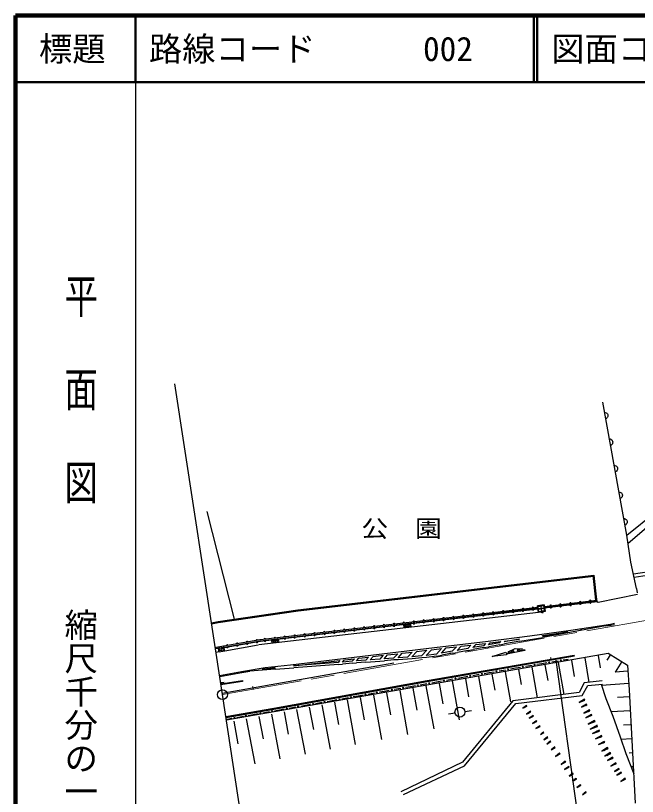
# Model space of a CAD drawing. Units: millimetres, scale not verified. Extents: x 40000 to 680000, y 20000 to 380000.
# Drawn here: x 40000 to 133306, y 262750 to 380000 of the extents above; entities that cross this region are included whole.
import ezdxf
from ezdxf.enums import TextEntityAlignment as Align

# ---------------------------------------------------------------- set-up
doc = ezdxf.new("R2010")
doc.units = ezdxf.units.MM
doc.header["$LTSCALE"] = 1000
doc.linetypes.add('CHAIN', pattern=[18.5, 12, -1.5, 3.5, -1.5])
for name, color, linetype, lineweight in [('M-BGD', 7, 'Continuous', 25), ('M-BMK', 2, 'CHAIN', 13), ('M-STR-STRC', 7, 'Continuous', 25), ('M-TTL', 2, 'Continuous', 140), ('M-TTL-BAND', 7, 'Continuous', 25), ('M-TTL-LINE', 7, 'Continuous', 50)]:
    doc.layers.add(name, color=color, linetype=linetype, lineweight=lineweight)
doc.layers.add('M-TTL-TXT', color=7, linetype='Continuous')
doc.styles.add('@ＭＳ ゴシック', font='')
doc.styles.add('ＭＳ ゴシック', font='')
doc.styles.get('@ＭＳ ゴシック').set_extended_font_data('@MS Gothic')
doc.styles.get('ＭＳ ゴシック').set_extended_font_data('MS Gothic')

# ---------------------------------------------------------------- blocks, each defined once
blk = doc.blocks.new('BUHIN1')
at = {"color": 7, "linetype": 'Continuous', "lineweight": 25}
for radius in [746, 22.5]:
    blk.add_circle((0, 0), radius, dxfattribs=at)
blk = doc.blocks.new('BUHIN9')
at = {"color": 7, "linetype": 'Continuous', "lineweight": 25}
blk.add_lwpolyline([(474, -160), (399, -256), (311, -329), (186, -403), (63, -425), (-60, -420), (-207, -371), (-307, -300), (-392, -208), (-449, -73), (-475, 39), (-474, 160)], dxfattribs=at)
blk = doc.blocks.new('BUHIN86')
at = {"color": 7, "linetype": 'Continuous', "lineweight": 25}
for p, q in [((-11, 158), (-38, -433)), ((-20, -434), (17, 362)), ((25, 156), (-2, -435)), ((-64, -256), (-72, -431)), ((-52, -432), (-34, -52)), ((16, -435), (33, -56)), ((42, -261), (34, -436))]:
    blk.add_line(p, q, dxfattribs=at)
blk.add_lwpolyline([(49, -453), (21, 450), (-91, -446)], close=True, dxfattribs=at)
blk = doc.blocks.new('BUHIN87')
at = {"color": 7, "linetype": 'Continuous', "lineweight": 25}
for p, q in [((-12, 176), (-43, -481)), ((-23, -482), (19, 402)), ((28, 174), (-3, -483)), ((-71, -285), (-80, -479)), ((-57, -480), (-38, -58)), ((17, -484), (37, -62)), ((47, -290), (37, -485))]:
    blk.add_line(p, q, dxfattribs=at)
blk.add_lwpolyline([(54, -503), (23, 499), (-101, -496)], close=True, dxfattribs=at)
blk = doc.blocks.new('BUHIN91')
at = {"color": 7, "linetype": 'Continuous', "lineweight": 25}
for p, q in [((-6, 176), (-58, -479)), ((-38, -481), (32, 401)), ((34, 173), (-18, -483)), ((-80, -282), (-95, -476)), ((-73, -478), (-40, -57)), ((2, -484), (35, -63)), ((37, -291), (22, -486))]:
    blk.add_line(p, q, dxfattribs=at)
blk.add_lwpolyline([(38, -505), (39, 498), (-117, -492)], close=True, dxfattribs=at)
blk = doc.blocks.new('BUHIN92')
at = {"color": 7, "linetype": 'Continuous', "lineweight": 25}
for p, q in [((-19, 175), (-24, -482)), ((-4, -482), (3, 402)), ((21, 175), (16, -483)), ((-60, -287), (-61, -482)), ((-39, -482), (-35, -60)), ((36, -483), (40, -60)), ((58, -288), (56, -483))]:
    blk.add_line(p, q, dxfattribs=at)
blk.add_lwpolyline([(74, -501), (4, 500), (-81, -499)], close=True, dxfattribs=at)
blk = doc.blocks.new('BUHIN93')
at = {"color": 7, "linetype": 'Continuous', "lineweight": 25}
for p, q in [((-17, 158), (-21, -434)), ((-3, -434), (3, 362)), ((19, 157), (15, -434)), ((-54, -258), (-55, -434)), ((-35, -434), (-32, -54)), ((33, -435), (36, -54)), ((52, -259), (51, -435))]:
    blk.add_line(p, q, dxfattribs=at)
blk.add_lwpolyline([(66, -451), (4, 450), (-73, -449)], close=True, dxfattribs=at)
blk = doc.blocks.new('BUHIN94')
at = {"color": 7, "linetype": 'Continuous', "lineweight": 25}
for p, q in [((-25, 139), (9, -386)), ((25, -385), (-21, 321)), ((7, 141), (41, -384)), ((-31, -232), (-21, -388)), ((-3, -387), (-25, -50)), ((57, -383), (35, -46)), ((63, -226), (73, -382))]:
    blk.add_line(p, q, dxfattribs=at)
blk.add_lwpolyline([(88, -395), (-26, 399), (-36, -403)], close=True, dxfattribs=at)
blk = doc.blocks.new('BUHIN95')
at = {"color": 7, "linetype": 'Continuous', "lineweight": 25}
for p, q in [((-21, 121), (6, -338)), ((20, -337), (-16, 281)), ((7, 123), (34, -336)), ((-28, -203), (-20, -340)), ((-5, -339), (-22, -43)), ((48, -336), (30, -40)), ((54, -198), (62, -335))]:
    blk.add_line(p, q, dxfattribs=at)
blk.add_lwpolyline([(75, -346), (-20, 349), (-34, -353)], close=True, dxfattribs=at)
blk = doc.blocks.new('BUHIN97')
at = {"color": 7, "linetype": 'Continuous', "lineweight": 25}
for p, q in [((47, -334), (-39, 279)), ((-31, 119), (33, -336)), ((-3, 123), (61, -332)), ((23, -338), (-18, -45)), ((-12, -205), (7, -340)), ((75, -330), (34, -38)), ((70, -193), (89, -329))]:
    blk.add_line(p, q, dxfattribs=at)
blk.add_lwpolyline([(103, -339), (-49, 347), (-5, -354)], close=True, dxfattribs=at)
blk = doc.blocks.new('BUHIN99')
at = {"color": 7, "linetype": 'Continuous', "lineweight": 25}
for p, q in [((-26, 139), (11, -386)), ((27, -385), (-22, 321)), ((6, 141), (43, -384)), ((-30, -233), (-19, -388)), ((-1, -387), (-25, -50)), ((59, -383), (35, -46)), ((64, -226), (75, -382))]:
    blk.add_line(p, q, dxfattribs=at)
blk.add_lwpolyline([(90, -395), (-28, 399), (-34, -403)], close=True, dxfattribs=at)
blk = doc.blocks.new('BUHIN100')
at = {"color": 7, "linetype": 'Continuous', "lineweight": 25}
for p, q in [((-22, 121), (10, -338)), ((24, -337), (-20, 281)), ((5, 123), (37, -336)), ((-26, -204), (-17, -340)), ((-1, -339), (-22, -44)), ((51, -335), (31, -40)), ((56, -198), (65, -334))]:
    blk.add_line(p, q, dxfattribs=at)
blk.add_lwpolyline([(78, -345), (-24, 349), (-30, -353)], close=True, dxfattribs=at)
blk = doc.blocks.new('BUHIN101')
at = {"color": 7, "linetype": 'Continuous', "lineweight": 25}
for p, q in [((55, -333), (-46, 278)), ((-34, 119), (41, -335)), ((-6, 123), (69, -331)), ((31, -337), (-17, -45)), ((-7, -205), (16, -340)), ((83, -329), (34, -37)), ((74, -192), (97, -326))]:
    blk.add_line(p, q, dxfattribs=at)
blk.add_lwpolyline([(111, -336), (-57, 345), (4, -354)], close=True, dxfattribs=at)
blk = doc.blocks.new('BUHIN114')
at = {"color": 7, "linetype": 'Continuous', "lineweight": 25}
blk.add_circle((0, 0), 746, dxfattribs=at)

msp = doc.modelspace()

# ---------------------------------------------------------------- linework, layer by layer
at = {"layer": 'M-BGD'}
for p, q in [((71043, 278026), (63880, 324692)), ((131724, 301994), (128100, 321929)), ((131903, 300787), (144501, 311529)), ((131727, 301974), (138114, 307186)), ((72826, 289358), (68768, 305550)), ((132328, 297933), (131724, 301994)), ((132708, 296146), (160791, 300412)), ((132811, 295664), (160979, 299941)), ((133167, 293990), (132328, 297933)), ((127249, 292020), (126718, 295944)), ((133167, 293990), (133263, 293297)), ((76737, 286046), (127249, 292020)), ((118428, 290874), (76419, 285986)), ((118353, 291368), (119331, 291499)), ((118486, 290376), (118353, 291368)), ((119331, 291499), (119464, 290507)), ((118486, 290377), (76477, 285490)), ((119464, 290507), (118486, 290376)), ((119025, 290457), (119061, 290262)), ((71371, 284630), (76418, 285501)), ((70064, 284403), (70537, 284489)), ((71627, 274226), (128933, 284269)), ((127398, 283884), (127717, 282045)), ((129258, 284066), (128706, 283182)), ((128933, 284269), (131819, 282464)), ((96757, 282750), (71020, 278180)), ((120278, 283583), (120331, 283292)), ((121064, 283195), (126420, 244861)), ((121427, 282848), (122259, 278049)), ((123417, 283193), (123842, 280745)), ((125408, 283538), (126045, 279861)), ((130965, 282998), (129970, 281407)), ((113466, 281467), (114246, 276972)), ((115456, 281813), (115847, 279560)), ((117447, 282158), (118245, 277554)), ((119437, 282503), (119844, 280152)), ((131883, 281541), (129962, 281407)), ((131819, 282464), (132076, 278772)), ((107495, 280432), (107973, 277675)), ((109486, 280777), (110383, 275604)), ((111476, 281122), (111895, 278705)), ((75686, 278799), (75607, 279241)), ((101576, 279369), (102745, 272897)), ((103546, 279725), (104101, 276650)), ((105515, 280081), (106569, 274252)), ((125333, 279779), (124554, 278332)), ((125044, 277913), (125889, 279404)), ((128025, 280090), (125333, 279779)), ((125889, 279404), (128070, 279604)), ((127855, 279584), (128571, 277471)), ((132012, 279695), (127915, 279410)), ((78207, 231360), (71043, 278026)), ((93697, 277945), (94899, 271292)), ((95667, 278301), (96266, 274984)), ((97636, 278657), (98832, 272043)), ((99606, 279013), (100202, 275716)), ((124554, 278332), (114630, 277109)), ((115065, 276689), (125044, 277913)), ((132076, 278772), (132989, 261741)), ((87829, 276877), (88460, 273530)), ((89758, 277233), (90967, 270541)), ((91727, 277589), (92330, 274253)), ((114630, 277109), (107079, 267909)), ((128571, 277471), (129639, 274801)), ((132132, 277719), (130342, 277623)), ((82166, 275810), (83431, 269101)), ((84054, 276166), (84686, 272814)), ((85941, 276522), (87204, 269822)), ((107353, 267353), (115065, 276689)), ((107423, 275501), (108415, 275626)), ((132245, 275612), (129376, 275458)), ((74617, 274387), (75884, 267660)), ((76504, 274743), (77138, 271382)), ((78392, 275099), (79658, 268381)), ((80279, 275455), (80912, 272098)), ((105943, 275263), (104961, 275073)), ((129639, 274801), (130707, 271716)), ((72729, 274032), (73363, 270666)), ((126909, 274062), (126036, 273632)), ((126251, 273762), (126899, 274082)), ((126270, 273722), (126919, 274042)), ((127283, 273330), (126316, 272892)), ((126890, 274101), (126473, 273896)), ((126926, 274027), (126509, 273822)), ((126555, 273027), (127274, 273352)), ((126575, 272983), (127293, 273309)), ((126688, 274026), (126880, 274121)), ((126745, 273910), (126937, 274005)), ((127264, 273374), (126802, 273165)), ((127301, 273292), (126839, 273083)), ((127041, 273299), (127254, 273396)), ((127099, 273171), (127312, 273268)), ((132358, 273505), (131243, 273445)), ((119225, 272384), (118801, 272065)), ((118903, 272157), (119218, 272394)), ((118917, 272137), (119233, 272375)), ((119211, 272403), (119008, 272251)), ((119238, 272368), (119036, 272215)), ((119110, 272343), (119204, 272413)), ((119153, 272286), (119246, 272357)), ((127574, 272629), (126688, 272227)), ((126907, 272351), (127565, 272649)), ((126925, 272311), (127583, 272609)), ((127556, 272669), (127133, 272478)), ((127590, 272594), (127167, 272402)), ((127352, 272601), (127547, 272689)), ((127405, 272483), (127600, 272572)), ((130707, 271716), (131597, 269165)), ((132471, 271398), (130848, 271311)), ((121666, 269198), (121100, 268772)), ((121236, 268894), (121656, 269211)), ((121255, 268869), (121676, 269185)), ((121647, 269223), (121377, 269020)), ((121683, 269176), (121413, 268972)), ((121512, 269142), (121637, 269236)), ((121569, 269067), (121694, 269161)), ((131597, 269165), (132753, 266131)), ((132584, 269291), (132078, 269264)), ((107079, 267909), (97786, 263437)), ((98208, 263037), (107353, 267353)), ((132697, 267184), (132359, 267166))]:
    msp.add_line(p, q, dxfattribs=at)
for points in [[(126889, 274147), (125940, 273584), (126964, 273994)], [(127264, 273424), (126210, 272844), (127341, 273254)], [(119206, 272428), (118754, 272030), (119262, 272353)], [(127557, 272715), (126590, 272183), (127627, 272560)], [(121640, 269256), (121038, 268725), (121714, 269157)]]:
    msp.add_lwpolyline(points, close=True, dxfattribs=at)
for centre, radius in [((119025, 290457), 150), ((119025, 290457), 131), ((119025, 290457), 112), ((119025, 290457), 93.8), ((119025, 290457), 75), ((119025, 290457), 56.3), ((119026, 290457), 37.5), ((119025, 290457), 18.8), ((124870, 287741), 50), ((105182, 284245), 50)]:
    msp.add_circle(centre, radius, dxfattribs=at)
at = {"layer": 'M-BMK'}
msp.add_line((71043, 278026), (168342, 295107), dxfattribs=at)
at = {"layer": 'M-STR-STRC'}
for p, q in [((82363, 290775), (126777, 295986)), ((82381, 290626), (126794, 295838)), ((126628, 295971), (127010, 292205)), ((126777, 295986), (127159, 292220)), ((127173, 292188), (119344, 291234)), ((127164, 292187), (119344, 291234)), ((127195, 292009), (119366, 291055)), ((119366, 291055), (127195, 292009)), ((127195, 292009), (127159, 292220)), ((127159, 292220), (127164, 292187)), ((127406, 291873), (127195, 292009)), ((133349, 293060), (127406, 291873)), ((118344, 291120), (76680, 286237)), ((118344, 291120), (76680, 286237)), ((118365, 290941), (76701, 286058)), ((76701, 286058), (118365, 290941)), ((119307, 291511), (118301, 291368)), ((118450, 290370), (118301, 291368)), ((118430, 291277), (119236, 291394)), ((118540, 290479), (118430, 291277)), ((118485, 290878), (119289, 290993)), ((118833, 291336), (118941, 290536)), ((119236, 291394), (119342, 290592)), ((119307, 291511), (119438, 290499)), ((70372, 288993), (82363, 290775)), ((70394, 288845), (82385, 290626)), ((119438, 290499), (118450, 290370)), ((119342, 290592), (118540, 290479)), ((69385, 288827), (70372, 288993)), ((69408, 288679), (70396, 288845)), ((98269, 288511), (99260, 288627)), ((98318, 288119), (98269, 288511)), ((98566, 288149), (98517, 288542)), ((98814, 288180), (98766, 288572)), ((99012, 288605), (99048, 288203)), ((99260, 288627), (99297, 288225)), ((123340, 287708), (129277, 288635)), ((128542, 288368), (129300, 288487)), ((129277, 288635), (129878, 288739)), ((129302, 288487), (129850, 288582)), ((98294, 288315), (99279, 288426)), ((99297, 288225), (98318, 288119)), ((117184, 286864), (123340, 287708)), ((119088, 286935), (122870, 287469)), ((122870, 287469), (119107, 286772)), ((128542, 288368), (119134, 286624)), ((76670, 286235), (71255, 285301)), ((76670, 286235), (71255, 285301)), ((78442, 286197), (79423, 286312)), ((78493, 285781), (78442, 286197)), ((79449, 286107), (78467, 285989)), ((78741, 285811), (78690, 286228)), ((78989, 285842), (78938, 286258)), ((79175, 286280), (79228, 285870)), ((79423, 286312), (79476, 285903)), ((110904, 286067), (117184, 286864)), ((115632, 286355), (113330, 285944)), ((113429, 286073), (115632, 286355)), ((115685, 286060), (119134, 286624)), ((119107, 286772), (119088, 286935)), ((70363, 285148), (69961, 285078)), ((70394, 284971), (69988, 284900)), ((70394, 284971), (70363, 285148)), ((70412, 285196), (71195, 285356)), ((70549, 284421), (70412, 285196)), ((70547, 285068), (71140, 285180)), ((70649, 284584), (70547, 285068)), ((71182, 284937), (70598, 284826)), ((70843, 285124), (70937, 284639)), ((71140, 285180), (71225, 284695)), ((71195, 285356), (71345, 284561)), ((71286, 285123), (71255, 285301)), ((76701, 286058), (71286, 285123)), ((71286, 285123), (76701, 286058)), ((79476, 285903), (78493, 285781)), ((81235, 282517), (102881, 285122)), ((102422, 284755), (103905, 284942)), ((102881, 285122), (110904, 286067)), ((103905, 284942), (103154, 284087)), ((103893, 284241), (104615, 285035)), ((104615, 285035), (106148, 285210)), ((106148, 285210), (105523, 284540)), ((106275, 284666), (106864, 285291)), ((107882, 284952), (106275, 284666)), ((106864, 285291), (108325, 285450)), ((108325, 285450), (107882, 284952)), ((108615, 285085), (109062, 285556)), ((110225, 285379), (108615, 285085)), ((110279, 285084), (108669, 284790)), ((109062, 285556), (110531, 285719)), ((110531, 285719), (110225, 285379)), ((110279, 285084), (111032, 285209)), ((110978, 285504), (111238, 285806)), ((112621, 285799), (110978, 285504)), ((112674, 285504), (111032, 285209)), ((111238, 285806), (112821, 285995)), ((112821, 285995), (112621, 285799)), ((112674, 285504), (113383, 285649)), ((113330, 285944), (113429, 286073)), ((115685, 286060), (113383, 285649)), ((113918, 284476), (114950, 284977)), ((114950, 284977), (116052, 284888)), ((71345, 284561), (70549, 284421)), ((71225, 284695), (70649, 284584)), ((93230, 283244), (93649, 283773)), ((93649, 283773), (95138, 283932)), ((95138, 283932), (94679, 283359)), ((95313, 283400), (95792, 284004)), ((95792, 284004), (97336, 284182)), ((97336, 284182), (96725, 283531)), ((97397, 283561), (98009, 284252)), ((98009, 284252), (99528, 284427)), ((99528, 284427), (98808, 283662)), ((99478, 283709), (100233, 284500)), ((100918, 283835), (99478, 283709)), ((100233, 284500), (101728, 284688)), ((101728, 284688), (100918, 283835)), ((101615, 283898), (102422, 284755)), ((103154, 284087), (101615, 283898)), ((103191, 283789), (101652, 283601)), ((123827, 283931), (101748, 280081)), ((123853, 283783), (101774, 279934)), ((103191, 283789), (103948, 283946)), ((105523, 284540), (103893, 284241)), ((105578, 284245), (103948, 283946)), ((105578, 284245), (106327, 284371)), ((107934, 284656), (106327, 284371)), ((107934, 284656), (108669, 284790)), ((111504, 283780), (113585, 284413)), ((113684, 283991), (111504, 283780)), ((113585, 284413), (113640, 284269)), ((113640, 284269), (114828, 284498)), ((116397, 284645), (113665, 284118)), ((113665, 284118), (113684, 283991)), ((114726, 284627), (113918, 284476)), ((114828, 284498), (114726, 284627)), ((116052, 284888), (115276, 284731)), ((115276, 284731), (115359, 284599)), ((115359, 284599), (116372, 284793)), ((116372, 284793), (116397, 284645)), ((123853, 283783), (123827, 283931)), ((81722, 282360), (88658, 283167)), ((88407, 282856), (81722, 282360)), ((88658, 283167), (88407, 282856)), ((88429, 282557), (89071, 282626)), ((89048, 282925), (89342, 283264)), ((90513, 283038), (89048, 282925)), ((90536, 282739), (89071, 282626)), ((89342, 283264), (90832, 283426)), ((90832, 283426), (90513, 283038)), ((90536, 282739), (91172, 282784)), ((91149, 283083), (91505, 283511)), ((92554, 283190), (91149, 283083)), ((92577, 282891), (91172, 282784)), ((91505, 283511), (92976, 283675)), ((92976, 283675), (92554, 283190)), ((92577, 282891), (95340, 283102)), ((94679, 283359), (93230, 283244)), ((96725, 283531), (95313, 283400)), ((96753, 283233), (95340, 283102)), ((97418, 283261), (96753, 283233)), ((98808, 283662), (97397, 283561)), ((98829, 283363), (97418, 283261)), ((99504, 283410), (98829, 283363)), ((100944, 283537), (99504, 283410)), ((101652, 283601), (100944, 283537)), ((118232, 282583), (118966, 282708)), ((118966, 282708), (119719, 282835)), ((120458, 282960), (121444, 283127)), ((122183, 283252), (122936, 283379)), ((70600, 280914), (73908, 281502)), ((73908, 281502), (77470, 282089)), ((73932, 281354), (75172, 281558)), ((78960, 281861), (75172, 281558)), ((77004, 281855), (78917, 282122)), ((78948, 282010), (77004, 281855)), ((77470, 282089), (81235, 282517)), ((78917, 282122), (78948, 282010)), ((78960, 281861), (81744, 282061)), ((88429, 282557), (81744, 282061)), ((111054, 281336), (111813, 281470)), ((112552, 281600), (113536, 281773)), ((114275, 281903), (115034, 282037)), ((115034, 282037), (115768, 282162)), ((116508, 282288), (117493, 282457)), ((70623, 280766), (73934, 281354)), ((104652, 280212), (105636, 280391)), ((106374, 280525), (107124, 280661)), ((107124, 280661), (107857, 280787)), ((108596, 280914), (109581, 281083)), ((110320, 281210), (111054, 281336)), ((70752, 279923), (71273, 279860)), ((71273, 279860), (70775, 279773)), ((70796, 279639), (74024, 280159)), ((74071, 280014), (70816, 279504)), ((74024, 280159), (74071, 280014)), ((101748, 280081), (78726, 275954)), ((101775, 279934), (78752, 275806)), ((98531, 279134), (99278, 279266)), ((99278, 279266), (99990, 279390)), ((100729, 279518), (101714, 279690)), ((102453, 279818), (103165, 279943)), ((103165, 279943), (103915, 280079)), ((91401, 277859), (92132, 277991)), ((92870, 278125), (93853, 278303)), ((94591, 278437), (95322, 278569)), ((95322, 278569), (96069, 278701)), ((96807, 278831), (97792, 279004)), ((85009, 276710), (85993, 276885)), ((86731, 277016), (87487, 277150)), ((87487, 277150), (88215, 277282)), ((88953, 277415), (89936, 277593)), ((90674, 277727), (91401, 277859)), ((78726, 275954), (71557, 274682)), ((78752, 275806), (71579, 274534)), ((78845, 275622), (79589, 275754)), ((79589, 275754), (80321, 275883)), ((81059, 276013), (82044, 276186)), ((82782, 276316), (83514, 276445)), ((83514, 276445), (84270, 276579)), ((71737, 274341), (72459, 274472)), ((73196, 274606), (74180, 274786)), ((74918, 274920), (75639, 275051)), ((75639, 275051), (76384, 275184)), ((77122, 275315), (78106, 275490)), ((71612, 274318), (71737, 274341))]:
    msp.add_line(p, q, dxfattribs=at)
for centre in [(117862, 282519), (120088, 282898), (121814, 283189), (112182, 281534), (113906, 281838), (116138, 282225), (106005, 280457), (108227, 280850), (109951, 281146), (98161, 279069), (100360, 279454), (102083, 279754), (104283, 280145), (92501, 278057), (94222, 278370), (96438, 278766), (84639, 276644), (86362, 276950), (88584, 277348), (90305, 277660), (78476, 275555), (80690, 275947), (82413, 276251), (72828, 274539), (74549, 274852), (76753, 275249)]:
    msp.add_circle(centre, 72.5, dxfattribs=at)
for centre, start, end in [((124743, 291891), 6.9491, 186.94897), ((126231, 292073), 6.9491, 186.94897), ((114641, 290686), 6.68518, 186.68512), ((116130, 290860), 6.68518, 186.68512), ((117620, 291035), 6.68518, 186.68512), ((117641, 290856), 186.68512, 6.68512), ((120277, 291347), 6.9491, 186.94897), ((120303, 291169), 186.94897, 6.94904), ((121765, 291529), 6.9491, 186.94897), ((121791, 291350), 186.94897, 6.94904), ((123254, 291710), 6.9491, 186.94897), ((123280, 291532), 186.94897, 6.94904), ((124769, 291713), 186.94897, 6.94904), ((126258, 291895), 186.94897, 6.94904), ((105704, 289638), 6.68518, 186.68512), ((107194, 289813), 6.68518, 186.68512), ((107215, 289634), 186.68512, 6.68512), ((108683, 289987), 6.68518, 186.68512), ((108704, 289809), 186.68512, 6.68512), ((110173, 290162), 6.68518, 186.68512), ((110194, 289983), 186.68512, 6.68512), ((111662, 290337), 6.68518, 186.68512), ((111683, 290158), 186.68512, 6.68512), ((113152, 290511), 6.68518, 186.68512), ((113173, 290332), 186.68512, 6.68512), ((114662, 290507), 186.68512, 6.68512), ((116151, 290682), 186.68512, 6.68512), ((95278, 288416), 6.68518, 186.68512), ((96767, 288591), 6.68518, 186.68512), ((98257, 288765), 6.68518, 186.68512), ((98277, 288587), 186.68512, 6.68512), ((99746, 288940), 6.68518, 186.68512), ((99767, 288761), 186.68512, 6.68512), ((101235, 289115), 6.68518, 186.68512), ((101257, 288936), 186.68512, 6.68512), ((102725, 289289), 6.68518, 186.68512), ((102746, 289110), 186.68512, 6.68512), ((104214, 289463), 6.68518, 186.68512), ((104236, 289285), 186.68512, 6.68512), ((105725, 289459), 186.68512, 6.68512), ((84851, 287194), 6.68518, 186.68512), ((86340, 287369), 6.68518, 186.68512), ((87830, 287543), 6.68518, 186.68512), ((87851, 287364), 186.68512, 6.68512), ((89319, 287718), 6.68518, 186.68512), ((89341, 287539), 186.68512, 6.68512), ((90809, 287892), 6.68518, 186.68512), ((90830, 287713), 186.68512, 6.68512), ((92299, 288067), 6.68518, 186.68512), ((92320, 287888), 186.68512, 6.68512), ((93788, 288242), 6.68518, 186.68512), ((93809, 288063), 186.68512, 6.68512), ((95299, 288237), 186.68512, 6.68512), ((96788, 288412), 186.68512, 6.68512), ((76179, 286150), 9.79175, 189.79169), ((77404, 286321), 6.68518, 186.68512), ((77424, 286143), 186.68512, 6.68512), ((78893, 286496), 6.68518, 186.68512), ((78914, 286317), 186.68512, 6.68512), ((80382, 286670), 6.68518, 186.68512), ((80403, 286491), 186.68512, 6.68512), ((81872, 286845), 6.68518, 186.68512), ((81893, 286666), 186.68512, 6.68512), ((83361, 287020), 6.68518, 186.68512), ((83382, 286840), 186.68512, 6.68512), ((84872, 287016), 186.68512, 6.68512), ((86361, 287190), 186.68512, 6.68512), ((71746, 285385), 9.79175, 189.79169), ((71777, 285208), 189.79169, 9.79169), ((73224, 285640), 9.79175, 189.79169), ((73255, 285463), 189.79169, 9.79169), ((74702, 285895), 9.79175, 189.79169), ((74732, 285718), 189.79169, 9.79169), ((76210, 285973), 189.79169, 9.79169)]:
    msp.add_arc(centre, 125, start, end, dxfattribs=at)
at = {"layer": 'M-TTL'}
for p, q in [((40000, 380000), (40000, 20000)), ((680000, 380000), (40000, 380000))]:
    msp.add_line(p, q, dxfattribs=at)
at = {"layer": 'M-TTL-BAND'}
msp.add_line((58000, 370000), (58000, 20000), dxfattribs=at)
at = {"layer": 'M-TTL-LINE'}
for p, q in [((58000, 380000), (58000, 370000)), ((117750, 380000), (117750, 370000)), ((118250, 380000), (118250, 370000)), ((40000, 370000), (680000, 370000))]:
    msp.add_line(p, q, dxfattribs=at)

# ---------------------------------------------------------------- block references
at = {"layer": 'M-BGD', "rotation": 118.91356}
for name, p in [('BUHIN9', (128463, 319935)), ('BUHIN9', (129187, 315948)), ('BUHIN9', (129912, 311961)), ('BUHIN9', (130637, 307974)), ('BUHIN9', (131361, 303987)), ('BUHIN1', (71043, 278026)), ('BUHIN86', (124976, 277063)), ('BUHIN114', (106679, 275406)), ('BUHIN95', (116408, 276176)), ('BUHIN86', (125303, 276338)), ('BUHIN87', (125705, 275445)), ('BUHIN95', (116977, 275293)), ('BUHIN95', (117383, 274664)), ('BUHIN87', (126008, 274771)), ('BUHIN95', (117886, 273884)), ('BUHIN95', (118377, 273123)), ('BUHIN97', (119549, 271449)), ('BUHIN97', (120006, 270822)), ('BUHIN91', (127494, 271598)), ('BUHIN91', (127922, 270735)), ('BUHIN97', (120644, 269948)), ('BUHIN92', (128437, 269764)), ('BUHIN92', (128844, 269011)), ('BUHIN93', (129222, 268357)), ('BUHIN99', (122187, 267763)), ('BUHIN93', (129717, 267512)), ('BUHIN99', (122700, 266990)), ('BUHIN100', (123370, 265979)), ('BUHIN94', (130223, 266680)), ('BUHIN94', (130575, 266127)), ('BUHIN100', (123870, 265224)), ('BUHIN94', (131164, 265200)), ('BUHIN100', (124507, 264271)), ('BUHIN101', (125322, 263196))]:
    msp.add_blockref(name, p, dxfattribs=at)

# ---------------------------------------------------------------- texts
at = {"layer": 'M-BGD', "style": 'ＭＳ ゴシック', "width": 1.15}
msp.add_text('公\u3000園', height=2566, dxfattribs=at).set_placement((91884, 300927), align=Align.BOTTOM_LEFT)
at = {"layer": 'M-TTL-BAND', "style": '@ＭＳ ゴシック', "width": 1.4}
msp.add_text('平  面  図', height=3666, rotation=270, dxfattribs=at).set_placement((49777, 306475), align=Align.MIDDLE_RIGHT)
at = {"layer": 'M-TTL-BAND', "style": '@ＭＳ ゴシック'}
msp.add_text('縮尺千分の一', height=3666, rotation=270, dxfattribs=at).set_placement((49777, 261030), align=Align.MIDDLE_RIGHT)
at = {"layer": 'M-TTL-TXT', "style": 'ＭＳ ゴシック'}
msp.add_text('標題', height=3666, dxfattribs=at).set_placement((48500, 375000), align=Align.MIDDLE_CENTER)
for s, p in [('路線コード', (60000, 375000)), ('002', (101142, 375000)), ('図面コード', (120380, 375000))]:
    msp.add_text(s, height=3666, dxfattribs=at).set_placement(p, align=Align.MIDDLE_LEFT)

doc.saveas('drawing.dxf')
